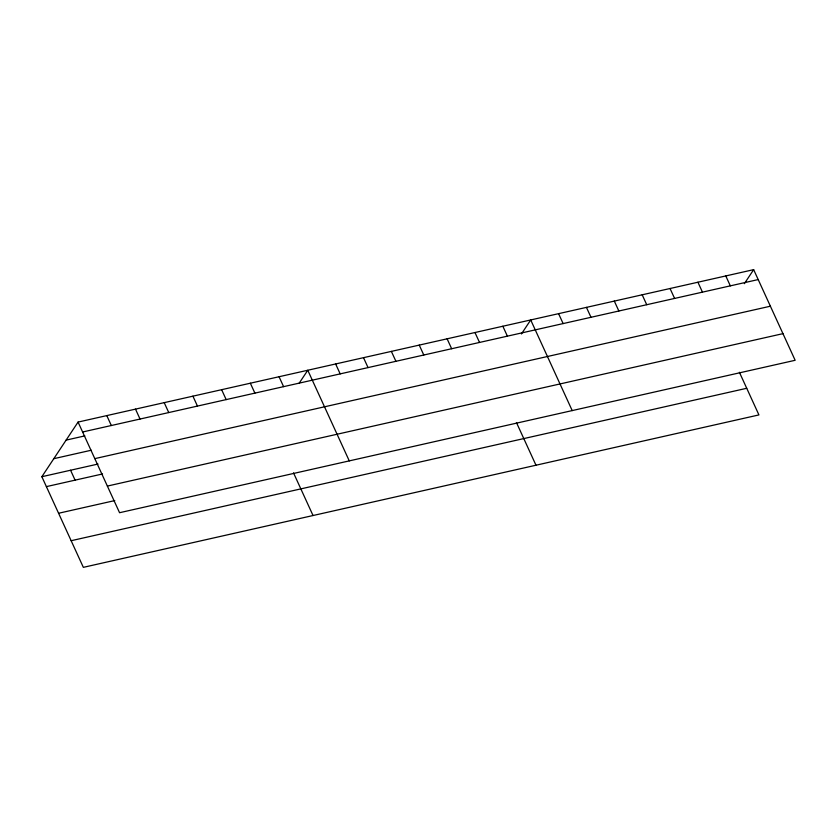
<?xml version="1.0" encoding="UTF-8"?>
<svg xmlns="http://www.w3.org/2000/svg" width="837" height="837" viewBox="0 0 837 837"><rect width="100%" height="100%" fill="white"/><g stroke="black" fill="none" stroke-linecap="round" stroke-linejoin="round"><path stroke-width="1.26" d="M739.395 372.266L758.929 414.922L83.344 567.35L41.85 476.713L78.071 422.078L753.656 269.65L795.15 360.287L119.565 512.715L78.071 422.078M299.133 383.273L307.775 370.257L349.27 460.884M521.42 333.973L530.71 319.954L572.205 410.59M744.355 283.68L753.656 269.65M82.612 431.997L758.196 279.568M66.123 440.116L84.84 435.889M53.809 458.686L91.254 450.233M94.811 458.634L770.385 306.206M41.85 476.713L98.023 464.043M46.391 486.621L102.564 473.951M107.377 486.077L782.951 333.649M58.58 513.259L114.763 500.589M71.145 540.712L746.73 388.284M725.784 275.938L730.324 285.856M697.922 282.226L702.452 292.144M670.05 288.514L674.591 298.422M642.188 294.802L646.719 304.71M614.316 301.09L618.857 310.998M586.444 307.378L590.985 317.286M558.582 313.666L563.123 323.574M502.849 326.242L507.379 336.15M516.46 422.57L535.983 465.215M474.977 332.53L479.517 342.438M447.115 338.818L451.645 348.726M419.243 345.106L423.784 355.014M391.371 351.394L395.911 361.302M363.509 357.681L368.039 367.589M335.637 363.969L340.178 373.877M279.056 376.734L283.597 386.642M293.515 472.874L313.038 515.519M250.347 383.21L254.887 393.118M221.638 389.686L226.168 399.605M192.918 396.173L197.459 406.081M164.209 402.649L168.75 412.557M135.5 409.126L140.03 419.034M106.791 415.602L111.321 425.51M70.559 470.237L75.1 480.145"/></g></svg>
